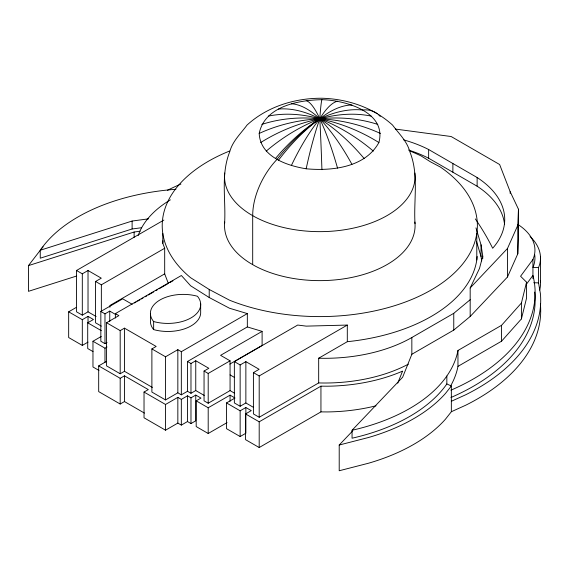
<?xml version="1.0" encoding="UTF-8"?>
<svg xmlns="http://www.w3.org/2000/svg" width="569" height="569" viewBox="0 0 569 569"><rect width="100%" height="100%" fill="white"/><g stroke="black" fill="none" stroke-linecap="round" stroke-linejoin="round"><path stroke-width="0.85" d="M352.688 430.897L339.209 445.029L339.209 470.755L368.47 463.237A173.872 100.386 0 0 0 445.484 419.161L451.345 411.728L451.345 386.002L446.843 383.961A168.303 97.171 0 0 1 352.055 438.215L352.055 430.271L402.646 377.226L411.842 354.281L453.763 330.084L470.179 316.478L507.47 277.018L517.776 253.859L517.776 225.338L518.466 209.228L510.173 191.71L499.632 164.519L451.146 136.524L395.384 129.071M517.776 253.859L518.466 237.75L518.466 209.228M168.332 283.405L164.683 273.867L164.683 248.255L162.805 243.34L163.004 240.701M378.883 142.542C387.148 111.695 344.629 100.172 321.926 99.682C298.554 100.094 264.699 106.239 259.194 133.445C260.261 156.795 287.068 165.7 306.165 168.787C331.777 171.162 365.163 167.556 378.883 142.542A144.327 114.831 21.8 0 0 319.799 118.779A144.327 55.307 72.9 0 0 291.335 103.757M450.641 385.889A168.303 97.171 0 0 0 457.96 366.372L501.574 341.187L521.41 318.925L521.41 303.028L526.56 282.203L520.578 276.257L532.933 259.5A66.559 38.429 0 0 0 517.804 224.399M521.41 318.925L526.56 298.092L526.56 282.203M475.969 227.863L481.025 244.791L482.754 256.093L479.482 268.468L470.179 287.957L470.179 316.478M451.345 401.28L465.606 394.822A216.113 124.767 0 0 0 540.394 293.59L538.544 282.878L538.544 267.608L539.682 264.357A72.121 41.644 0 0 0 530.088 236.526M397.724 383.214L402.575 371.109L402.247 371.265A129.184 74.582 0 0 1 327.353 386.209L320.944 386.159L259.194 421.807L245.545 413.933L245.545 439.659L259.194 447.533L320.944 411.885L327.353 411.935A129.184 74.582 0 0 0 376.009 405.804M470.179 287.957L507.47 248.497L517.776 225.338M526.24 284.472L532.933 275.389A210.544 121.56 0 0 1 450.925 390.185M76.637 276.015L28.45 291.335L28.45 265.609L41.466 248.717A173.872 100.386 0 0 1 43.13 246.854M451.345 386.002L445.484 393.435A173.872 100.386 0 0 1 368.47 437.511L339.209 445.029M352.055 430.271A168.303 97.171 0 0 0 457.96 350.476L501.574 325.297L521.41 303.028M253.233 407.226L245.865 402.973L240.146 406.273L234.364 402.937L234.364 361.607L240.146 364.949L245.865 361.642L259.13 369.302L253.411 372.603L253.411 413.933L259.194 417.269L318.676 382.93L318.676 358.221A123.615 71.374 0 0 0 411.842 337.517L453.763 313.32L470.179 299.714M96.133 316.528L88.024 311.848L82.306 315.148L76.523 311.812L76.523 270.481L163.872 220.054M76.523 270.481L82.306 273.817L88.024 270.517L101.289 278.177L95.571 281.477L95.571 322.808L101.353 326.144M95.571 281.477L101.353 284.813L164.683 248.255M88.024 342.111L82.306 345.411L68.664 337.538L68.664 311.812L76.289 307.409M68.664 311.812L82.306 319.686L88.024 316.385L93.43 319.501L87.711 322.808L87.711 348.534L93.017 351.592M164.683 273.867L109.881 305.51L109.881 307.253M107.029 342.46L104.981 343.64L100.834 341.251L100.834 311.456L122.705 298.832L132.193 304.308M100.834 311.456L104.981 313.853L109.753 311.094L115.905 314.65M115.379 318.021L115.379 313.619L181.383 275.51L190.636 285.794L209.214 297.523L229.527 308.249L247.337 313.59L247.337 326.94L187.493 361.493L187.493 391.28L181.333 394.836L177.841 392.823L165.529 399.936L151.887 392.062L151.887 348.918L156.162 346.45L124.462 328.149L120.187 330.617L106.552 322.744L106.552 365.888L120.187 373.762L124.462 371.294L152.385 387.418M134.497 302.978L136.034 302.089M137.577 301.207L139.882 299.87M141.418 298.981L142.954 298.099M145.266 296.762L146.802 295.88M148.338 294.991L153.722 291.883M156.027 290.553L157.563 289.664M159.107 288.775L167.563 283.888M169.868 282.558L172.948 280.78M106.552 322.744L118.871 315.631L115.379 313.619M98.978 370.44L92.967 366.977L92.967 341.251L101.268 336.457M92.967 341.251L104.981 348.185L107.029 346.998M144.455 413.101L124.462 401.558L120.187 404.026L98.686 391.614L98.686 365.888L106.389 361.443M98.686 365.888L120.187 378.3L124.462 375.832L148.303 389.594L144.028 392.062L144.028 417.788L165.529 430.2L177.841 423.087L181.333 425.1L187.493 421.544L190.978 423.564L195.757 420.804L195.757 395.078L190.978 397.838L187.493 395.818L181.333 399.374L177.841 397.361L165.529 404.474L144.028 392.062M151.887 348.918L165.529 356.791L177.841 349.679L181.333 351.699L247.337 313.59M187.493 361.493L190.978 363.506L195.757 360.746L208.83 368.292L204.051 371.052L204.051 400.839L208.197 403.236L230.068 390.611L234.592 393.222M229.805 364.096L262.103 345.447L262.103 331.371L220.58 355.341L230.068 360.824L230.068 390.611M204.051 371.052L208.197 373.449L230.068 360.824M234.364 361.607L297.694 325.048L306.207 326.129L347.303 325.07L347.303 341.692L318.676 358.221M187.493 391.28L190.978 393.293L195.757 390.54L204.214 395.419M227.052 422.618L208.197 433.5L196.191 426.565L196.191 400.839L200.964 398.087L195.757 395.078M253.411 372.603L259.194 375.945L347.303 325.07M196.191 400.839L208.197 407.774L230.068 395.149L235.025 398.016L226.498 402.937L226.498 428.663L240.146 436.537L245.865 433.237L245.865 407.511L251.263 410.633L245.545 413.933M226.498 402.937L240.146 410.811L245.865 407.511M451.345 411.728L465.606 405.27A216.113 124.767 0 0 0 540.394 304.045M141.617 227.714L132.115 228.987L40.25 258.198L40.25 250.246L132.115 221.042L148.53 218.845M28.45 265.609L134.12 232.017L140.138 231.206M538.544 267.608L532.933 267.444A66.559 38.429 0 0 0 534.64 254.421M533.736 282.743L538.544 282.878M247.337 326.94L262.103 331.371M414.872 173.033A95.279 55.008 0 0 1 360.639 226.334A95.279 55.008 0 0 1 254.827 216.874L250.104 214.143A95.279 55.008 0 0 1 224.727 173.033M414.872 222.017A95.279 55.008 0 0 1 360.639 275.318A95.279 55.008 0 0 1 254.827 265.858L250.104 263.127A95.279 55.008 0 0 1 224.727 222.017M229.527 151.048A157.577 90.976 0 0 0 190.636 277.736L209.214 289.465L229.527 300.19A157.577 90.976 0 0 0 436.074 287.025A157.577 90.976 0 0 0 440.42 167.08L430.377 161.774L421.195 155.984A157.577 90.976 0 0 0 410.327 151.155M403.713 139.903A109.333 63.123 0 0 1 428.642 149.519L477.128 177.514A109.333 63.123 0 0 1 492.669 248.248A545.01 314.657 0 0 0 475.328 218.909M408.57 150.06A109.333 63.123 0 0 1 428.642 158.232L477.128 186.219A109.333 63.123 0 0 1 504.504 224.129M230.068 374.9L234.592 377.51M87.711 322.808L101.353 330.681M476.473 241.313L481.025 256.548L481.687 260.894M540.45 256.484L540.45 282.21M532.933 259.5L532.933 278.646M510.173 191.71L510.173 193.439M507.47 248.497L507.47 277.018M501.574 325.297L501.574 341.187M482.754 256.093L482.754 258.611M481.025 244.791L481.025 256.548M477.128 177.514L477.128 186.219M476.794 233.468L476.794 259.955M457.96 350.476L457.96 366.372M453.763 313.32L453.763 330.084M452.881 163.516L452.881 172.222M446.843 376.017L446.843 383.961M428.642 149.519L428.642 158.232M415.014 223.695C413.507 199.797 419.09 174.733 409.872 151.838C407.112 141.247 398.841 133.63 392.56 125.073C373.406 107.712 347.887 98.999 322.26 98.245C295.034 97.989 267.359 106.495 247.031 125.073C240.758 133.63 232.479 141.247 229.72 151.838C220.502 174.733 226.092 199.797 224.577 223.695M411.842 337.517L411.842 354.281M320.944 386.159L320.944 411.885M259.194 375.945L259.194 417.269M259.194 421.807L259.194 447.533M252.693 215.381L252.693 264.365M245.865 361.642L245.865 402.973M240.146 364.949L240.146 406.273M240.146 410.811L240.146 436.537M230.068 395.149L230.068 401.358M209.214 289.465L209.214 297.523M208.197 373.449L208.197 403.236M208.197 407.774L208.197 433.5M200.665 303.768L200.665 311.826A32.824 18.955 0 0 1 153.644 329.6A32.824 18.955 0 0 1 150.429 322.09L150.429 314.038M195.757 360.746L195.757 390.54M190.978 363.506L190.978 393.293M190.978 397.838L190.978 423.564M187.493 395.818L187.493 421.544M181.333 351.699L181.333 394.836M181.333 399.374L181.333 425.1M177.841 349.679L177.841 392.823M177.841 397.361L177.841 423.087M165.529 356.791L165.529 399.936M165.529 404.474L165.529 430.2M162.805 233.468L162.805 243.34M153.644 321.549A32.824 18.955 0 0 0 191.07 317.865A32.824 18.955 0 0 0 197.45 296.257A32.824 18.955 0 0 0 160.024 299.941A32.824 18.955 0 0 0 153.644 321.549L153.644 329.6M134.12 232.017L134.12 237.337M132.115 221.042L132.115 228.987M124.462 328.149L124.462 371.294M124.462 375.832L124.462 401.558M120.187 330.617L120.187 373.762M120.187 378.3L120.187 404.026M109.753 311.094L109.753 321.613M104.981 313.853L104.981 343.64M104.981 348.185L104.981 362.375M101.353 284.813L101.353 311.193M88.024 270.517L88.024 311.848M88.024 316.385L88.024 322.595M82.306 273.817L82.306 315.148M82.306 319.686L82.306 345.411M371.216 116.112A144.327 99.931 -47.3 0 0 319.799 118.786A144.327 112.69 27.9 0 0 261.811 124.426M377.788 124.426A144.327 112.69 -27.9 0 0 319.799 118.786A144.327 99.931 47.3 0 0 268.376 116.112M380.398 133.445A144.327 117.776 -3.5 0 0 319.799 118.786A144.327 80.357 61.7 0 0 278.447 109.063M373.342 151.105A144.327 104.063 42.6 0 0 319.799 118.779A144.327 26.494 82.4 0 0 306.165 100.557M364.153 158.545A144.327 86.196 58.2 0 0 319.799 118.779A144.327 4.132 -88.8 0 1 321.926 99.682M351.941 164.356A144.327 62.462 70.2 0 0 319.799 118.779A144.327 117.776 3.5 0 0 259.194 133.445M337.538 168.147A144.327 34.474 80 0 0 319.799 118.779A144.327 34.474 -80 0 1 337.538 101.19M321.926 169.662A144.327 4.132 88.8 0 0 319.799 118.779A144.327 62.462 -70.2 0 1 351.941 104.981M306.165 168.787A144.327 26.494 -82.4 0 1 319.799 118.779A143.36 82.768 -60 0 1 362.503 110.016A55.449 32.013 -60 0 1 377.297 113.7M291.335 165.586A144.327 55.307 -72.9 0 1 319.799 118.779A144.327 114.831 -21.8 0 0 260.709 142.542M278.447 160.28A144.327 80.357 -61.7 0 1 319.799 118.779A144.327 104.063 -42.6 0 0 266.249 151.105M252.714 215.367A55.449 32.013 -60 0 1 277.082 159.313A143.36 82.768 -60 0 1 319.799 118.779A144.327 86.196 -58.2 0 0 275.439 158.545M378.527 114.718A55.449 32.013 -60 0 1 380.234 116.446M477.199 256.463A157.577 90.976 0 0 1 347.303 341.692M138.189 235.545A123.615 71.374 0 0 1 170.366 199.847M40.25 250.246A168.303 97.171 0 0 1 175.928 189.278M167.485 190.266A210.544 121.56 0 0 1 180.921 184.057M540.294 280.631A72.121 41.644 0 0 1 539.682 290.083M534.661 292.061A210.544 121.56 0 0 1 450.925 397.511M408.407 364.132A123.615 71.374 0 0 1 318.676 382.93"/></g></svg>
